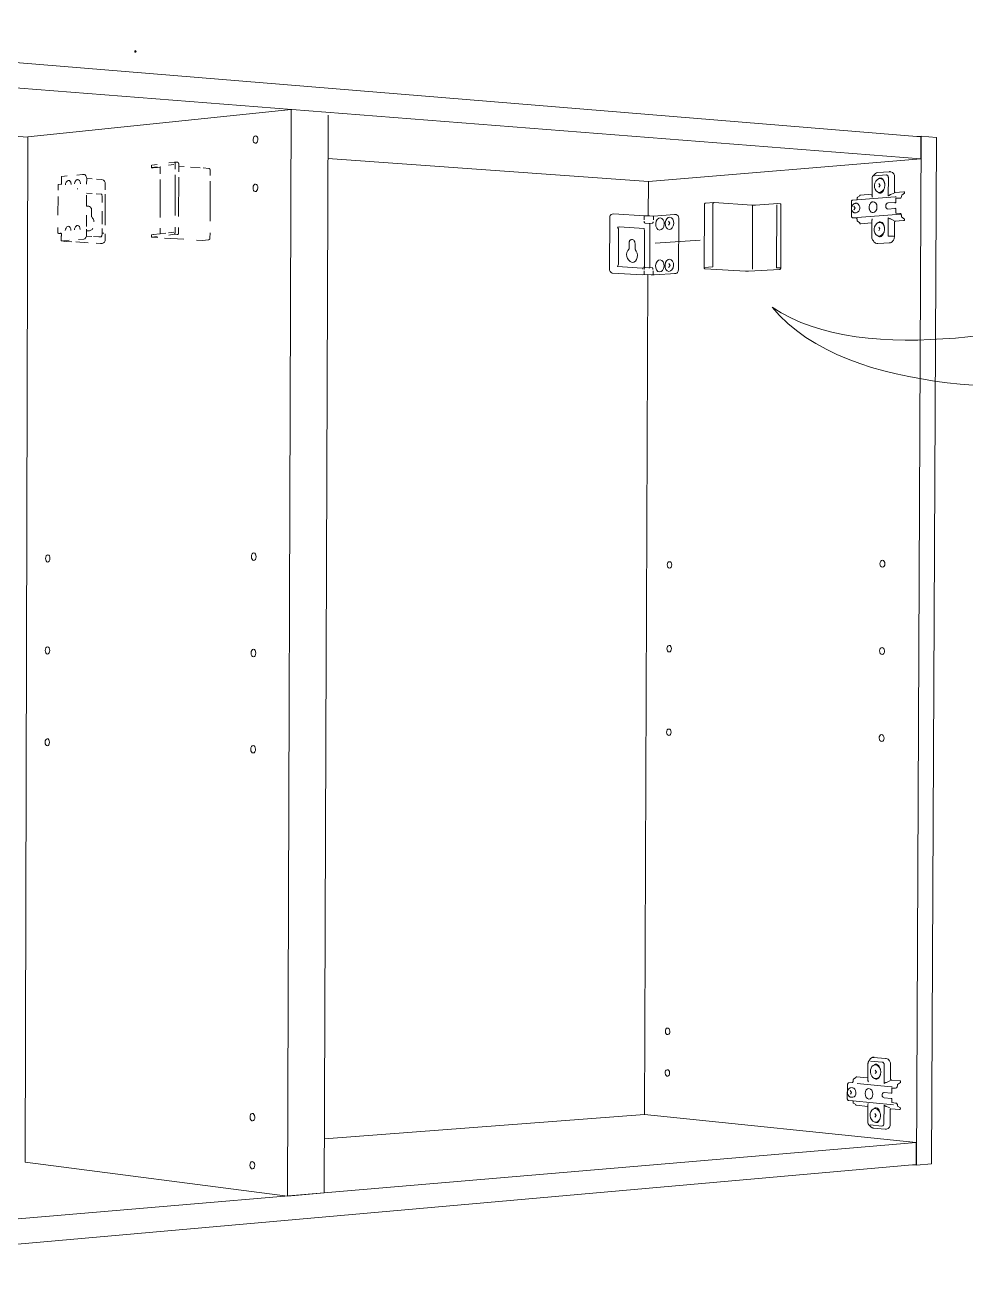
# Model space of a CAD drawing. Header units: metres. Extents: x -6.4 to 35.9, y -8.9 to 6.5.
# Drawn here: x 33.871 to 34.781, y -0.905 to 0.314 of the extents above; entities that cross this region are included whole.
import ezdxf

# ---------------------------------------------------------------- set-up
doc = ezdxf.new("R2010")
doc.units = ezdxf.units.M
doc.header["$MEASUREMENT"] = 0
doc.layers.add('PDF13_Geometry_Num_Penna__7_Num_Penna__7_Num_Penna__7_Num_Penna__7', color=7, linetype='Continuous', lineweight=18)

msp = doc.modelspace()

# ---------------------------------------------------------------- linework, layer by layer
at = {"layer": 'PDF13_Geometry_Num_Penna__7_Num_Penna__7_Num_Penna__7_Num_Penna__7', "color": 7, "linetype": 'Continuous', "lineweight": 18, "flags": 128}
for points in [[(33.4213, 0.3138), (34.7376, 0.2057)], [(33.4213, 0.2877), (34.7375, 0.1844)], [(33.8736, 0.2055), (33.4212, 0.2378)], [(33.8735, 0.2056), (34.1282, 0.2322), (34.1248, -0.8191)], [(34.1604, -0.8161), (34.1641, 0.2268)], [(33.8736, 0.2056), (33.8709, -0.7863)], [(34.7376, 0.2057), (34.7375, 0.1844), (34.474, 0.1626)], [(34.7335, -0.7893), (34.7381, 0.2064)], [(34.7528, 0.2052), (34.7381, 0.2064), (34.7337, 0.206)], [(34.7481, -0.788), (34.7528, 0.2052)], [(34.4738, 0.1294), (34.474, 0.1626), (34.1637, 0.1848)], [(33.9931, 0.1781), (33.9931, 0.176), (33.9932, 0.176), (33.9932, 0.176), (33.9934, 0.1761)], [(33.9931, 0.176), (33.9932, 0.1759), (33.9933, 0.1759), (33.9935, 0.1758), (33.9938, 0.1758), (33.9941, 0.1758), (33.9947, 0.1758)], [(33.9934, 0.1782), (33.9987, 0.179)], [(33.9934, 0.1761), (33.9987, 0.1768)], [(33.9947, 0.1758), (33.9945, 0.1758), (33.9944, 0.1758), (33.9944, 0.1759), (33.9945, 0.176), (33.9947, 0.176), (33.995, 0.176), (33.9954, 0.1761), (33.9958, 0.1761), (33.9963, 0.1761), (33.9969, 0.1761), (33.9974, 0.1761), (33.998, 0.1761), (33.9985, 0.1761), (33.999, 0.176), (34.0016, 0.1758)], [(34.002, 0.1768), (34.0018, 0.1768), (34.0016, 0.1767), (34.0016, 0.1767)], [(34.0016, 0.1753), (34.0016, 0.1767)], [(34.0016, 0.1698), (34.0016, 0.1753)], [(34.0096, 0.1784), (34.0149, 0.1791)], [(34.0099, 0.1806), (34.0153, 0.1813)], [(34.0159, 0.1746), (34.0159, 0.18), (34.0159, 0.1803), (34.0159, 0.1807), (34.0158, 0.1809), (34.0157, 0.1811), (34.0155, 0.1813), (34.0153, 0.1813)], [(34.0182, 0.1811), (34.0153, 0.1813), (34.0153, 0.1813), (34.0153, 0.1813)], [(34.0182, 0.1811), (34.0183, 0.1811), (34.0183, 0.1811), (34.0183, 0.1811), (34.0183, 0.1811), (34.0184, 0.1811), (34.0184, 0.1811), (34.0184, 0.1811), (34.0184, 0.1811), (34.0185, 0.1811), (34.0185, 0.1811), (34.0185, 0.181), (34.0185, 0.181), (34.0186, 0.181), (34.0186, 0.181), (34.0186, 0.181), (34.0186, 0.181), (34.0187, 0.181), (34.0187, 0.181), (34.0187, 0.181), (34.0187, 0.181), (34.0188, 0.181), (34.0188, 0.1809), (34.0188, 0.1809), (34.0188, 0.1809), (34.0188, 0.1809), (34.0189, 0.1809), (34.0189, 0.1809), (34.0189, 0.1809), (34.0189, 0.1809), (34.0189, 0.1808), (34.019, 0.1808), (34.019, 0.1808), (34.019, 0.1808), (34.019, 0.1808), (34.019, 0.1808), (34.019, 0.1808), (34.0191, 0.1807), (34.0191, 0.1807), (34.0191, 0.1807), (34.0191, 0.1807), (34.0192, 0.1806), (34.0192, 0.1806), (34.0192, 0.1806), (34.0192, 0.1806), (34.0192, 0.1805), (34.0192, 0.1805), (34.0193, 0.1805), (34.0193, 0.1805), (34.0193, 0.1805), (34.0193, 0.1804), (34.0193, 0.1804), (34.0193, 0.1804), (34.0193, 0.1804), (34.0193, 0.1803), (34.0193, 0.1803), (34.0194, 0.1803), (34.0194, 0.1803), (34.0194, 0.1802), (34.0194, 0.1802), (34.0194, 0.1802), (34.0194, 0.1802), (34.0194, 0.1802), (34.0194, 0.1801), (34.0194, 0.1801), (34.0194, 0.1801), (34.0194, 0.1801), (34.0194, 0.18), (34.0195, 0.18), (34.0195, 0.18), (34.0195, 0.1799), (34.0195, 0.1799), (34.0195, 0.1799), (34.0195, 0.1799), (34.0195, 0.1799), (34.0195, 0.1798), (34.0195, 0.1798), (34.0195, 0.1798), (34.0195, 0.1798), (34.0195, 0.1797), (34.0195, 0.1797), (34.0195, 0.1797), (34.0195, 0.1796)], [(34.0249, 0.177), (34.0195, 0.1774), (34.0195, 0.1796)], [(34.0195, 0.172), (34.0195, 0.1774)], [(34.031, 0.1765), (34.0401, 0.1758)], [(34.0432, 0.1756), (34.0486, 0.1752)], [(34.0486, 0.1752), (34.0486, 0.1752), (34.0486, 0.1752), (34.0486, 0.1752), (34.0486, 0.1752), (34.0487, 0.1752), (34.0487, 0.1752), (34.0487, 0.1752), (34.0488, 0.1752), (34.0488, 0.1752), (34.0488, 0.1752), (34.0488, 0.1752), (34.0488, 0.1752), (34.0489, 0.1752), (34.0489, 0.1752), (34.0489, 0.1752), (34.0489, 0.1752), (34.049, 0.1751), (34.049, 0.1751), (34.049, 0.1751), (34.049, 0.1751), (34.0491, 0.1751), (34.0491, 0.1751), (34.0491, 0.1751), (34.0491, 0.175), (34.0492, 0.175), (34.0492, 0.175), (34.0492, 0.175), (34.0492, 0.175), (34.0492, 0.175), (34.0493, 0.175), (34.0493, 0.1749), (34.0493, 0.1749), (34.0493, 0.1749), (34.0493, 0.1749), (34.0494, 0.1749), (34.0494, 0.1749), (34.0494, 0.1749), (34.0494, 0.1748), (34.0494, 0.1748), (34.0494, 0.1748), (34.0494, 0.1748), (34.0495, 0.1748), (34.0495, 0.1747), (34.0495, 0.1747), (34.0495, 0.1747), (34.0495, 0.1747), (34.0495, 0.1747), (34.0496, 0.1747), (34.0496, 0.1746), (34.0496, 0.1746), (34.0496, 0.1746), (34.0496, 0.1746), (34.0496, 0.1746), (34.0496, 0.1746), (34.0496, 0.1745), (34.0496, 0.1745), (34.0497, 0.1745), (34.0497, 0.1744), (34.0497, 0.1744), (34.0497, 0.1744), (34.0497, 0.1744), (34.0497, 0.1744), (34.0497, 0.1744), (34.0497, 0.1743), (34.0497, 0.1743), (34.0497, 0.1743), (34.0497, 0.1743), (34.0497, 0.1742), (34.0498, 0.1742), (34.0498, 0.1742), (34.0498, 0.1742), (34.0498, 0.1741), (34.0498, 0.1741), (34.0498, 0.1741), (34.0498, 0.174), (34.0498, 0.174), (34.0498, 0.174), (34.0498, 0.174), (34.0498, 0.1739), (34.0498, 0.1739), (34.0498, 0.1739), (34.0498, 0.1739), (34.0498, 0.1738), (34.0498, 0.1738)], [(34.0498, 0.1684), (34.0498, 0.1738)], [(34.7078, 0.172), (34.7077, 0.1721), (34.7076, 0.1721), (34.7074, 0.1721), (34.7074, 0.1721), (34.7072, 0.172), (34.7071, 0.172), (34.7071, 0.1719), (34.7071, 0.1717)], [(33.9027, 0.1595), (33.9027, 0.1595), (33.9028, 0.1595), (33.903, 0.1595), (33.9033, 0.1596)], [(33.9027, 0.154), (33.9027, 0.1595)], [(33.9033, 0.1596), (33.9054, 0.1598)], [(33.9054, 0.1597), (33.9056, 0.1598), (33.9058, 0.16), (33.906, 0.1602), (33.9061, 0.1605), (33.9062, 0.1609), (33.9062, 0.1612), (33.9062, 0.1619)], [(33.906, 0.1674), (33.906, 0.1632), (33.9061, 0.1631), (33.9061, 0.1629), (33.9061, 0.1628), (33.9062, 0.1625), (33.9062, 0.1623), (33.9062, 0.1619)], [(33.9116, 0.168), (33.9063, 0.1674)], [(33.9188, 0.1602), (33.9188, 0.1605), (33.9189, 0.1612), (33.9191, 0.1618), (33.9193, 0.1624), (33.9196, 0.1629), (33.92, 0.1634), (33.9203, 0.1638), (33.9207, 0.1641), (33.9211, 0.1643), (33.9216, 0.1644)], [(33.9209, 0.1688), (33.9263, 0.1693), (33.9264, 0.1693), (33.9265, 0.1693)], [(33.9215, 0.1642), (33.9227, 0.1641)], [(33.9282, 0.1692), (33.9265, 0.1693)], [(33.9304, 0.1599), (33.9305, 0.1653), (33.9305, 0.1653)], [(33.9359, 0.165), (33.9305, 0.1653)], [(34.0015, 0.1278), (34.0015, 0.1646)], [(34.0159, 0.1295), (34.0159, 0.169)], [(34.0194, 0.1288), (34.0195, 0.1666)], [(34.0498, 0.1241), (34.0498, 0.1629)], [(34.7062, 0.1664), (34.7061, 0.1668), (34.7061, 0.1672), (34.706, 0.1675), (34.7059, 0.1678), (34.7058, 0.168), (34.7056, 0.1683), (34.7054, 0.1684), (34.7053, 0.1686), (34.705, 0.1687), (34.7048, 0.1688), (34.7045, 0.1689), (34.7043, 0.1689), (34.6928, 0.168)], [(34.6971, 0.157), (34.6982, 0.1588), (34.6971, 0.1605)], [(34.702, 0.1625), (34.7021, 0.1624), (34.7022, 0.162), (34.7024, 0.1615), (34.7026, 0.161), (34.7027, 0.1605), (34.7028, 0.16), (34.7028, 0.1595), (34.7028, 0.1589), (34.7028, 0.1584), (34.7027, 0.1579), (34.7026, 0.1573), (34.7025, 0.1568), (34.7024, 0.1563), (34.7022, 0.1558), (34.702, 0.1553), (34.7017, 0.1549), (34.7015, 0.1544), (34.7015, 0.1544)], [(34.7061, 0.1485), (34.7062, 0.1664)], [(33.9026, 0.1299), (33.9027, 0.148)], [(33.9211, 0.1555), (33.922, 0.1555)], [(33.9358, 0.1509), (33.9304, 0.1512)], [(33.9304, 0.1439), (33.9304, 0.1493)], [(33.9454, 0.1477), (33.9454, 0.1483), (33.9453, 0.1488), (33.9452, 0.1494), (33.9451, 0.1499), (33.9448, 0.1503), (33.9395, 0.1507)], [(33.9454, 0.1477), (33.9454, 0.1423)], [(33.9483, 0.1204), (33.9484, 0.1503)], [(34.676, 0.1462), (34.676, 0.1456), (34.6759, 0.1454), (34.6759, 0.1451), (34.6758, 0.1449), (34.7127, 0.1478)], [(34.676, 0.1462), (34.676, 0.1465), (34.6761, 0.1468), (34.6762, 0.1471), (34.6763, 0.1472), (34.6765, 0.1474)], [(34.6787, 0.1491), (34.6787, 0.1487), (34.6765, 0.1474)], [(34.6904, 0.1503), (34.6789, 0.1494), (34.6788, 0.1493), (34.6788, 0.1492), (34.6787, 0.1491)], [(34.6902, 0.1487), (34.6903, 0.1488), (34.6903, 0.1489), (34.6904, 0.1491), (34.6904, 0.1491), (34.6904, 0.1492), (34.6904, 0.1492)], [(34.6904, 0.1502), (34.6904, 0.1492)], [(34.6904, 0.1492), (34.6904, 0.1489), (34.6904, 0.1486), (34.6905, 0.1484), (34.6906, 0.1481), (34.6907, 0.1477), (34.6908, 0.1474)], [(34.7016, 0.1547), (34.7015, 0.1543), (34.7014, 0.1539), (34.7012, 0.1536), (34.7011, 0.1532), (34.7009, 0.1529), (34.7007, 0.1526), (34.7004, 0.1524), (34.7002, 0.1521), (34.7, 0.1519), (34.6997, 0.1518), (34.6995, 0.1516), (34.6993, 0.1515), (34.6988, 0.1513), (34.6983, 0.1513), (34.6981, 0.1513), (34.6978, 0.1513), (34.6976, 0.1514), (34.6973, 0.1515), (34.697, 0.1516), (34.6968, 0.1518), (34.6965, 0.152), (34.6962, 0.1522)], [(34.6997, 0.1527), (34.6997, 0.1527), (34.6999, 0.1528), (34.7002, 0.153), (34.7003, 0.1531)], [(34.7083, 0.1498), (34.7082, 0.1498), (34.708, 0.1497), (34.7076, 0.1495), (34.7072, 0.1493), (34.7069, 0.1491), (34.7065, 0.1488), (34.7061, 0.1485)], [(34.7117, 0.1512), (34.7083, 0.1498)], [(34.7128, 0.1519), (34.7125, 0.1519), (34.7124, 0.1519), (34.7123, 0.1518), (34.7122, 0.1516)], [(34.7128, 0.1477), (34.7139, 0.1478)], [(34.714, 0.1465), (34.7139, 0.1465), (34.7137, 0.1463), (34.7136, 0.1462), (34.7136, 0.146)], [(34.7174, 0.1463), (34.7173, 0.1463), (34.7172, 0.1463), (34.714, 0.1465)], [(34.7212, 0.1526), (34.7219, 0.1525), (34.7219, 0.1511), (34.7191, 0.1494)], [(34.5283, 0.1402), (34.528, 0.0793)], [(34.5291, 0.1414), (34.5289, 0.1414), (34.5287, 0.1413), (34.5285, 0.1411), (34.5284, 0.1408), (34.5283, 0.1405), (34.5283, 0.1402)], [(34.5291, 0.1414), (34.5373, 0.1421), (34.5371, 0.142), (34.5369, 0.1419), (34.5367, 0.1417), (34.5366, 0.1414), (34.5365, 0.1411), (34.5365, 0.1408)], [(34.5365, 0.1408), (34.5362, 0.0798)], [(34.5375, 0.1421), (34.5741, 0.1396), (34.5743, 0.1395), (34.5745, 0.1394), (34.5747, 0.1392), (34.5748, 0.1389), (34.5749, 0.1387), (34.5749, 0.1383)], [(34.5741, 0.1396), (34.5743, 0.1396), (34.5746, 0.1395), (34.575, 0.1395), (34.5753, 0.1395), (34.5757, 0.1395), (34.576, 0.1395), (34.5764, 0.1395), (34.5768, 0.1395), (34.5771, 0.1396), (34.5774, 0.1396), (34.5776, 0.1396)], [(34.5749, 0.1383), (34.5747, 0.0777)], [(34.5993, 0.1412), (34.5992, 0.1412), (34.5992, 0.1412), (34.5992, 0.1412), (34.5991, 0.1412), (34.5991, 0.1412), (34.5991, 0.1412), (34.5991, 0.1412), (34.5776, 0.1396)], [(34.5982, 0.1399), (34.598, 0.079)], [(34.6015, 0.141), (34.5993, 0.1412)], [(34.6021, 0.0789), (34.6023, 0.1398), (34.6023, 0.1401), (34.6022, 0.1404), (34.6021, 0.1406), (34.6019, 0.1408), (34.6017, 0.1409), (34.6015, 0.141)], [(34.6758, 0.1449), (34.6717, 0.1446), (34.6714, 0.1445), (34.6711, 0.1444), (34.6709, 0.1442), (34.6707, 0.1439), (34.6705, 0.1435), (34.6705, 0.1431), (34.6704, 0.1427)], [(34.6717, 0.1275), (34.6714, 0.1275), (34.6711, 0.1277), (34.6709, 0.128), (34.6707, 0.1283), (34.6705, 0.1287), (34.6704, 0.1291), (34.6704, 0.1295), (34.6704, 0.1427)], [(34.6729, 0.135), (34.674, 0.1368), (34.6729, 0.1385)], [(34.6914, 0.1325), (34.6909, 0.1325), (34.6904, 0.1326), (34.6899, 0.1328), (34.6896, 0.1329), (34.6894, 0.1331), (34.689, 0.1335), (34.6886, 0.134), (34.6882, 0.1345), (34.688, 0.1351), (34.6878, 0.1357), (34.6877, 0.1362), (34.6876, 0.1368), (34.6876, 0.1374), (34.6877, 0.1381), (34.6877, 0.1387), (34.6879, 0.1392), (34.688, 0.1398), (34.6883, 0.1404), (34.6886, 0.141), (34.689, 0.1416), (34.6894, 0.142), (34.6896, 0.1422), (34.6899, 0.1424), (34.6902, 0.1425), (34.6904, 0.1427), (34.6909, 0.1429), (34.6914, 0.1429)], [(34.7058, 0.1418), (34.7126, 0.1423), (34.7126, 0.1421), (34.7127, 0.142), (34.7128, 0.1419), (34.7135, 0.1419)], [(34.7058, 0.1358), (34.7126, 0.1363), (34.7126, 0.1364), (34.7127, 0.1365), (34.7128, 0.1366)], [(34.7135, 0.1326), (34.7135, 0.1365), (34.7128, 0.1366)], [(34.7135, 0.1419), (34.7136, 0.1458)], [(33.9303, 0.119), (33.9304, 0.1244)], [(33.9304, 0.1244), (33.9304, 0.1299)], [(33.9454, 0.1339), (33.9453, 0.1213)], [(34.4407, 0.1311), (34.4698, 0.1292)], [(34.4718, 0.1293), (34.4703, 0.1292), (34.4702, 0.1292), (34.47, 0.1292), (34.4699, 0.1292), (34.4698, 0.1292)], [(34.4698, 0.1254), (34.4698, 0.1292)], [(34.47, 0.1241), (34.47, 0.1235), (34.47, 0.1231), (34.4701, 0.1228), (34.4703, 0.1226), (34.4705, 0.1224), (34.4707, 0.1222), (34.4709, 0.1222), (34.4746, 0.1219)], [(34.4718, 0.1293), (34.4722, 0.1293), (34.4726, 0.1293), (34.4731, 0.1294), (34.4736, 0.1294), (34.4741, 0.1294), (34.4746, 0.1293), (34.475, 0.1293), (34.4754, 0.1293), (34.4782, 0.1291)], [(34.4755, 0.1219), (34.4753, 0.1219), (34.475, 0.1219), (34.4748, 0.1219), (34.4746, 0.1219)], [(34.4777, 0.1221), (34.4755, 0.1219), (34.4755, 0.1185)], [(34.4786, 0.1234), (34.4785, 0.1231), (34.4785, 0.1228), (34.4783, 0.1225), (34.4781, 0.1223), (34.4779, 0.1222), (34.4777, 0.1221)], [(34.4782, 0.1291), (34.4784, 0.1291), (34.4786, 0.1291), (34.4788, 0.1291)], [(34.4788, 0.1291), (34.4993, 0.1307)], [(34.4788, 0.1253), (34.4788, 0.1291)], [(34.4935, 0.1241), (34.4948, 0.1223), (34.4933, 0.1204)], [(34.7182, 0.1308), (34.6717, 0.1275)], [(34.675, 0.1273), (34.6717, 0.1275)], [(34.6759, 0.1259), (34.6759, 0.1262), (34.6758, 0.1265), (34.6756, 0.1268), (34.6754, 0.127), (34.6752, 0.1272), (34.675, 0.1273)], [(34.6759, 0.1259), (34.6759, 0.1253), (34.6759, 0.125), (34.6759, 0.1247), (34.6761, 0.1244), (34.6762, 0.1242), (34.6764, 0.124), (34.6786, 0.1224)], [(34.6788, 0.1217), (34.6787, 0.1218), (34.6786, 0.1219), (34.6786, 0.1221), (34.6786, 0.1224)], [(34.6903, 0.1225), (34.6788, 0.1217)], [(34.6907, 0.1263), (34.6906, 0.1259), (34.6904, 0.1256), (34.6904, 0.1253), (34.6903, 0.125), (34.6903, 0.1247), (34.6903, 0.1244)], [(34.6903, 0.1225), (34.6903, 0.1244)], [(34.7059, 0.1095), (34.706, 0.1274)], [(34.706, 0.1274), (34.7064, 0.1272), (34.7068, 0.127), (34.7072, 0.1268), (34.7075, 0.1266), (34.7079, 0.1265), (34.7081, 0.1264), (34.7083, 0.1263)], [(34.7116, 0.1247), (34.7083, 0.1263)], [(34.7121, 0.1227), (34.712, 0.1094), (34.7113, 0.1095)], [(34.7124, 0.1241), (34.7122, 0.1242), (34.7122, 0.1243), (34.7121, 0.1245)], [(34.7121, 0.1227), (34.7121, 0.123), (34.7122, 0.1234), (34.7124, 0.1236), (34.7126, 0.1239), (34.7128, 0.124), (34.713, 0.1241), (34.7124, 0.1241)], [(34.721, 0.1247), (34.7124, 0.1241)], [(34.7139, 0.1319), (34.7138, 0.1319), (34.7136, 0.1321), (34.7135, 0.1323), (34.7135, 0.1326)], [(34.719, 0.1289), (34.719, 0.1294), (34.7189, 0.1299), (34.7187, 0.1303), (34.7185, 0.1308), (34.7182, 0.1311), (34.7179, 0.1314), (34.7175, 0.1316), (34.7172, 0.1317), (34.7139, 0.1319)], [(34.719, 0.1289), (34.719, 0.1283), (34.7218, 0.1262)], [(34.7218, 0.1262), (34.7218, 0.1247), (34.721, 0.1247)], [(33.9026, 0.1179), (33.9026, 0.1125), (33.9026, 0.1124), (33.9027, 0.1124), (33.9029, 0.1124), (33.9031, 0.1124)], [(33.9031, 0.1126), (33.9029, 0.1125), (33.9027, 0.1125), (33.9026, 0.1125), (33.9026, 0.1125)], [(33.9031, 0.1124), (33.9031, 0.1123), (33.906, 0.1122)], [(33.9059, 0.1124), (33.9049, 0.1124)], [(33.9061, 0.1107), (33.9061, 0.1104), (33.9061, 0.1101), (33.906, 0.1098), (33.9059, 0.1096), (33.9059, 0.1095), (33.9059, 0.1093)], [(33.906, 0.1122), (33.9061, 0.1119), (33.9061, 0.1117), (33.9061, 0.1114), (33.9061, 0.1107)], [(33.9187, 0.1158), (33.9187, 0.1161), (33.9188, 0.1168), (33.919, 0.1174), (33.9192, 0.118), (33.9195, 0.1185), (33.9199, 0.119), (33.9202, 0.1194), (33.9206, 0.1197), (33.921, 0.1199), (33.9214, 0.12)], [(33.9303, 0.1111), (33.9303, 0.1165)], [(33.9303, 0.115), (33.931, 0.1148), (33.9316, 0.1147)], [(33.9316, 0.1147), (33.9323, 0.1147), (33.933, 0.1148), (33.9337, 0.115), (33.9344, 0.1153), (33.935, 0.1157), (33.9356, 0.1162), (33.9361, 0.1167), (33.9363, 0.117)], [(33.9453, 0.1117), (33.9453, 0.1112), (33.9452, 0.1106), (33.9451, 0.1101), (33.9449, 0.1095), (33.9447, 0.1091)], [(33.9453, 0.1171), (33.9453, 0.1117)], [(33.9453, 0.1125), (33.9471, 0.1124)], [(33.9931, 0.1087), (33.9931, 0.1108), (33.9931, 0.1108), (33.9932, 0.1109), (33.9933, 0.1109)], [(33.9933, 0.1109), (33.9949, 0.1111)], [(33.995, 0.1114), (33.995, 0.1113), (33.9949, 0.1111), (33.9949, 0.1111), (34.0014, 0.1118)], [(34.0015, 0.1173), (34.0015, 0.1119), (34.0069, 0.1125)], [(34.0095, 0.1128), (34.0148, 0.1135)], [(34.0098, 0.1107), (34.0152, 0.1114)], [(34.0159, 0.1183), (34.0159, 0.1129), (34.0158, 0.1125), (34.0158, 0.1121), (34.0157, 0.1118), (34.0155, 0.1116), (34.0153, 0.1114), (34.0152, 0.1114)], [(34.0152, 0.1114), (34.0181, 0.1112)], [(34.0182, 0.1112), (34.0183, 0.1112), (34.0183, 0.1112), (34.0183, 0.1112), (34.0183, 0.1112), (34.0184, 0.1112), (34.0184, 0.1112), (34.0184, 0.1112), (34.0184, 0.1112), (34.0184, 0.1113), (34.0185, 0.1113), (34.0185, 0.1113), (34.0185, 0.1113), (34.0185, 0.1113), (34.0186, 0.1113), (34.0186, 0.1113), (34.0186, 0.1113), (34.0186, 0.1113), (34.0187, 0.1113), (34.0187, 0.1113), (34.0187, 0.1114), (34.0187, 0.1114), (34.0188, 0.1114), (34.0188, 0.1114), (34.0188, 0.1114), (34.0188, 0.1114), (34.0188, 0.1114), (34.0188, 0.1115), (34.0189, 0.1115), (34.0189, 0.1115), (34.0189, 0.1115), (34.0189, 0.1115), (34.019, 0.1115), (34.019, 0.1115), (34.019, 0.1115), (34.019, 0.1116), (34.019, 0.1116), (34.019, 0.1116), (34.019, 0.1116), (34.0191, 0.1116), (34.0191, 0.1117), (34.0191, 0.1117), (34.0191, 0.1117), (34.0191, 0.1117), (34.0191, 0.1117), (34.0191, 0.1117), (34.0192, 0.1118), (34.0192, 0.1118), (34.0192, 0.1118), (34.0192, 0.1118), (34.0192, 0.1118), (34.0192, 0.1119), (34.0192, 0.1119), (34.0193, 0.1119), (34.0193, 0.1119), (34.0193, 0.112), (34.0193, 0.112), (34.0193, 0.112), (34.0193, 0.1121), (34.0193, 0.1121), (34.0193, 0.1121), (34.0193, 0.1121), (34.0193, 0.1121), (34.0194, 0.1122), (34.0194, 0.1122), (34.0194, 0.1122), (34.0194, 0.1123), (34.0194, 0.1123), (34.0194, 0.1123), (34.0194, 0.1123), (34.0194, 0.1124), (34.0194, 0.1124), (34.0194, 0.1124), (34.0194, 0.1124), (34.0194, 0.1125), (34.0194, 0.1125), (34.0194, 0.1125), (34.0194, 0.1125), (34.0194, 0.1126), (34.0194, 0.1126), (34.0194, 0.118)], [(34.0486, 0.1062), (34.0486, 0.1062), (34.0486, 0.1062), (34.0486, 0.1062), (34.0487, 0.1062), (34.0487, 0.1063), (34.0487, 0.1063), (34.0487, 0.1063), (34.0488, 0.1063), (34.0488, 0.1063), (34.0488, 0.1063), (34.0488, 0.1063), (34.0489, 0.1063), (34.0489, 0.1063), (34.0489, 0.1063), (34.0489, 0.1064), (34.049, 0.1064), (34.049, 0.1064), (34.049, 0.1064), (34.0491, 0.1064), (34.0491, 0.1064), (34.0491, 0.1064), (34.0491, 0.1064), (34.0492, 0.1065), (34.0492, 0.1065), (34.0492, 0.1065), (34.0492, 0.1065), (34.0492, 0.1065), (34.0492, 0.1065), (34.0493, 0.1065), (34.0493, 0.1065), (34.0493, 0.1066), (34.0493, 0.1066), (34.0493, 0.1066), (34.0493, 0.1066), (34.0494, 0.1066), (34.0494, 0.1067), (34.0494, 0.1067), (34.0494, 0.1067), (34.0494, 0.1067), (34.0494, 0.1067), (34.0495, 0.1067), (34.0495, 0.1067), (34.0495, 0.1068), (34.0495, 0.1068), (34.0495, 0.1068), (34.0495, 0.1069), (34.0496, 0.1069), (34.0496, 0.1069), (34.0496, 0.1069), (34.0496, 0.1069), (34.0496, 0.107), (34.0496, 0.107), (34.0496, 0.107), (34.0496, 0.107), (34.0496, 0.107), (34.0496, 0.1071), (34.0496, 0.1071), (34.0497, 0.1071), (34.0497, 0.1071), (34.0497, 0.1071), (34.0497, 0.1072), (34.0497, 0.1072), (34.0497, 0.1072), (34.0497, 0.1072), (34.0497, 0.1073), (34.0497, 0.1073), (34.0497, 0.1073), (34.0497, 0.1073), (34.0497, 0.1074), (34.0497, 0.1074), (34.0497, 0.1074), (34.0497, 0.1075), (34.0497, 0.1075), (34.0497, 0.1075), (34.0497, 0.1075), (34.0497, 0.1076), (34.0497, 0.1076), (34.0497, 0.1076), (34.0498, 0.113)], [(34.445, 0.1167), (34.4441, 0.1184), (34.4458, 0.1187)], [(34.4441, 0.0804), (34.445, 0.0824), (34.445, 0.1167)], [(34.4702, 0.1145), (34.4701, 0.115), (34.4701, 0.1155), (34.47, 0.116), (34.4699, 0.1165), (34.4698, 0.1169), (34.4458, 0.1187)], [(34.4702, 0.1145), (34.4701, 0.0814)], [(34.4754, 0.1184), (34.4753, 0.079)], [(34.6795, 0.1217), (34.6788, 0.1217)], [(34.6969, 0.1149), (34.698, 0.1167), (34.6969, 0.1184)], [(34.6995, 0.1104), (34.6996, 0.1104), (34.6998, 0.1105), (34.7, 0.1107), (34.7002, 0.1109), (34.7002, 0.1109)], [(34.7018, 0.1202), (34.7018, 0.1201), (34.702, 0.1197), (34.7021, 0.1192), (34.7023, 0.1187), (34.7024, 0.1182), (34.7025, 0.1177), (34.7025, 0.1172), (34.7025, 0.1167), (34.7025, 0.1161), (34.7025, 0.1156), (34.7024, 0.1151), (34.7023, 0.1145), (34.7021, 0.114), (34.702, 0.1135), (34.7018, 0.1131), (34.7015, 0.1126), (34.7013, 0.1122), (34.7013, 0.1121)], [(33.9059, 0.1093), (33.9059, 0.1051)], [(33.9059, 0.1051), (33.9059, 0.1051), (33.9061, 0.1051), (33.9063, 0.105), (33.9066, 0.105), (33.9069, 0.105), (33.9083, 0.1049)], [(33.908, 0.1051), (33.9134, 0.1056)], [(33.9087, 0.1046), (33.9085, 0.1046), (33.9083, 0.1045), (33.9083, 0.1045)], [(33.9087, 0.1046), (33.9106, 0.1048), (33.9106, 0.1048), (33.9106, 0.1048), (33.9105, 0.1048)], [(33.9161, 0.1042), (33.9107, 0.1045)], [(33.9318, 0.1033), (33.92, 0.104)], [(33.9224, 0.1063), (33.9277, 0.1067)], [(33.9355, 0.1093), (33.9301, 0.1096)], [(33.9423, 0.1089), (33.937, 0.1092)], [(33.945, 0.1025), (33.9396, 0.1029)], [(33.9447, 0.1091), (33.9423, 0.1089)], [(33.9438, 0.1024), (33.945, 0.1025)], [(33.9441, 0.1024), (33.9454, 0.1025), (33.9452, 0.1025), (33.945, 0.1025)], [(33.994, 0.1085), (33.9937, 0.1086), (33.9934, 0.1086), (33.9932, 0.1086), (33.9931, 0.1086), (33.9931, 0.1087)], [(33.9933, 0.1087), (33.9987, 0.1094)], [(33.9994, 0.1082), (33.994, 0.1085)], [(34.0243, 0.1066), (34.0056, 0.1078)], [(34.0368, 0.1059), (34.0422, 0.1055), (34.0422, 0.1055), (34.0423, 0.1055)], [(34.0486, 0.1062), (34.0485, 0.1062), (34.0484, 0.1062), (34.0422, 0.1055)], [(34.0486, 0.1062), (34.0423, 0.1055)], [(34.4611, 0.0969), (34.4611, 0.1024)], [(34.4807, 0.1028), (34.5241, 0.1057)], [(34.712, 0.1094), (34.712, 0.1087), (34.7119, 0.1079), (34.7117, 0.1071), (34.7114, 0.1064), (34.7111, 0.1058), (34.7107, 0.1052), (34.7103, 0.1046), (34.7098, 0.1041), (34.7093, 0.1038), (34.7088, 0.1035), (34.7082, 0.1033), (34.7077, 0.1032), (34.6961, 0.1024)], [(34.7073, 0.1096), (34.707, 0.1096), (34.7067, 0.1096), (34.7064, 0.1096), (34.7061, 0.1095), (34.7059, 0.1095)], [(34.707, 0.1032), (34.7077, 0.1032)], [(34.7106, 0.1095), (34.7073, 0.1096)], [(34.7113, 0.1095), (34.7112, 0.1095), (34.711, 0.1095), (34.7108, 0.1095)], [(34.4681, 0.0788), (34.4441, 0.0804)], [(34.4697, 0.079), (34.4681, 0.0788)], [(34.4701, 0.0814), (34.4701, 0.0809), (34.4701, 0.0804), (34.47, 0.0799), (34.4699, 0.0794), (34.4697, 0.079)], [(34.4703, 0.0791), (34.4701, 0.0789), (34.47, 0.0786), (34.4699, 0.0783), (34.4698, 0.078), (34.4698, 0.0774)], [(34.4698, 0.0761), (34.4698, 0.0723)], [(34.4703, 0.0791), (34.4705, 0.0792), (34.4708, 0.0792)], [(34.4708, 0.0792), (34.4744, 0.079), (34.4746, 0.079), (34.4749, 0.079), (34.4751, 0.079), (34.4753, 0.079)], [(34.4779, 0.079), (34.4777, 0.0791), (34.4775, 0.0792), (34.4753, 0.079)], [(34.4779, 0.079), (34.4781, 0.0788), (34.4783, 0.0786), (34.4784, 0.0783), (34.4784, 0.0779)], [(34.4784, 0.0773), (34.4784, 0.0779)], [(34.4786, 0.0761), (34.4786, 0.0723)], [(34.5004, 0.0735), (34.4797, 0.0722)], [(34.4937, 0.0831), (34.495, 0.0813), (34.4935, 0.0794)], [(34.4991, 0.0736), (34.5004, 0.0735)], [(34.5362, 0.0798), (34.528, 0.0793)], [(34.528, 0.0793), (34.528, 0.0789), (34.5281, 0.0786), (34.5283, 0.0783), (34.5285, 0.0781), (34.5287, 0.078), (34.5289, 0.0779), (34.5681, 0.0757)], [(34.5681, 0.0757), (34.5685, 0.0757), (34.5689, 0.0756), (34.5693, 0.0756), (34.5697, 0.0756), (34.5701, 0.0757), (34.5705, 0.0757), (34.5709, 0.0757)], [(34.5709, 0.0757), (34.6011, 0.0775)], [(34.598, 0.079), (34.5982, 0.079), (34.5986, 0.079), (34.5989, 0.079), (34.5992, 0.079), (34.5996, 0.079), (34.5998, 0.079)], [(34.6011, 0.0775), (34.6014, 0.0776), (34.6016, 0.0777), (34.6018, 0.0779), (34.6019, 0.0782), (34.602, 0.0785), (34.6021, 0.0789), (34.5998, 0.079)], [(34.4736, 0.0724), (34.4703, -0.7401)], [(34.7022, -0.6923), (34.7022, -0.6919), (34.7021, -0.6916), (34.7021, -0.6913), (34.7019, -0.6909), (34.7018, -0.6907), (34.7016, -0.6904), (34.7015, -0.6902), (34.7013, -0.69), (34.7011, -0.6898), (34.7008, -0.6897), (34.7006, -0.6896), (34.7003, -0.6895), (34.6888, -0.6885)], [(34.6907, -0.6851), (34.691, -0.685), (34.6913, -0.6849)], [(34.692, -0.6849), (34.6913, -0.6849), (34.6916, -0.6849), (34.6919, -0.685), (34.7033, -0.686)], [(34.6919, -0.685), (34.6925, -0.6849)], [(34.692, -0.6849), (34.6923, -0.6849), (34.6925, -0.6849)], [(34.6974, -0.6945), (34.6974, -0.6945), (34.6977, -0.6949), (34.6979, -0.6954), (34.6982, -0.6958), (34.6983, -0.6963), (34.6985, -0.6968), (34.6986, -0.6973), (34.6987, -0.6978), (34.6988, -0.6984), (34.6988, -0.6989), (34.6988, -0.6994), (34.6988, -0.7), (34.6987, -0.7005), (34.6987, -0.701), (34.6985, -0.7015), (34.6984, -0.702), (34.6982, -0.7025), (34.6982, -0.7025)], [(34.7021, -0.7101), (34.7022, -0.6923)], [(34.6721, -0.7073), (34.6721, -0.707), (34.6722, -0.7067), (34.6723, -0.7065), (34.6725, -0.7063), (34.6726, -0.7061)], [(34.6748, -0.7041), (34.6748, -0.7045), (34.6726, -0.7061)], [(34.6751, -0.7038), (34.675, -0.7039), (34.6749, -0.704), (34.6748, -0.7041)], [(34.6758, -0.7037), (34.6751, -0.7038)], [(34.6751, -0.7038), (34.6865, -0.7048), (34.6864, -0.7049), (34.6863, -0.705), (34.6863, -0.7052)], [(34.6865, -0.7047), (34.6865, -0.7067)], [(34.6865, -0.7067), (34.6865, -0.707), (34.6865, -0.7073), (34.6866, -0.7076), (34.6866, -0.708), (34.6868, -0.7083), (34.6869, -0.7087)], [(34.6934, -0.7007), (34.6946, -0.6991), (34.6933, -0.6972)], [(34.7092, -0.7068), (34.7085, -0.7069)], [(34.6677, -0.7266), (34.6674, -0.7265), (34.6672, -0.7264), (34.6669, -0.7262), (34.6667, -0.7259), (34.6666, -0.7255), (34.6665, -0.7251), (34.6665, -0.7248), (34.6666, -0.7116)], [(34.6679, -0.7096), (34.6676, -0.7096), (34.6673, -0.7098), (34.6671, -0.71), (34.6669, -0.7104), (34.6667, -0.7108), (34.6666, -0.7112), (34.6666, -0.7116)], [(34.6719, -0.7235), (34.6704, -0.7236), (34.6701, -0.7235), (34.6697, -0.7234), (34.6694, -0.7233), (34.669, -0.7232), (34.6687, -0.7229), (34.6684, -0.7227), (34.6681, -0.7224), (34.6678, -0.7221), (34.6675, -0.7217), (34.6673, -0.7213), (34.6671, -0.7208), (34.6669, -0.7204), (34.6668, -0.7199), (34.6668, -0.7194), (34.6667, -0.7189), (34.6667, -0.7184), (34.6668, -0.7179), (34.6669, -0.7174), (34.667, -0.7169), (34.6672, -0.7165), (34.6674, -0.7161), (34.6677, -0.7157), (34.668, -0.7153), (34.6683, -0.715), (34.6687, -0.7148), (34.6691, -0.7146), (34.6694, -0.7145), (34.6697, -0.7144), (34.6715, -0.7142)], [(34.6721, -0.7073), (34.6721, -0.7079), (34.672, -0.7083), (34.6719, -0.7086), (34.6718, -0.7089), (34.6716, -0.7091), (34.6714, -0.7093), (34.6711, -0.7093), (34.6679, -0.7096)], [(34.6695, -0.7206), (34.6707, -0.719), (34.6694, -0.7171)], [(34.6761, -0.7102), (34.7088, -0.7133)], [(34.7044, -0.7091), (34.7042, -0.7091), (34.704, -0.7092), (34.7036, -0.7093), (34.7033, -0.7095), (34.7029, -0.7097), (34.7025, -0.7099), (34.7021, -0.7101)], [(34.7077, -0.7075), (34.7044, -0.7091)], [(34.7083, -0.7072), (34.7083, -0.7071), (34.7083, -0.707), (34.7084, -0.7069), (34.7085, -0.7069), (34.7172, -0.7077)], [(34.71, -0.7135), (34.7088, -0.7134)], [(34.7095, -0.7195), (34.7096, -0.7155)], [(34.71, -0.7148), (34.7098, -0.7149), (34.7097, -0.715), (34.7096, -0.7153), (34.7096, -0.7155)], [(34.7132, -0.7146), (34.71, -0.7148)], [(34.7179, -0.7076), (34.7178, -0.7091), (34.7151, -0.7112)], [(34.7179, -0.7076), (34.7172, -0.7077)], [(34.6719, -0.727), (34.6677, -0.7266)], [(34.7112, -0.7309), (34.6719, -0.727)], [(34.672, -0.7276), (34.672, -0.7273), (34.6719, -0.727)], [(34.672, -0.7276), (34.672, -0.7282), (34.672, -0.7285), (34.6721, -0.7288), (34.6722, -0.729), (34.6723, -0.7292), (34.6725, -0.7293), (34.6747, -0.7307)], [(34.6749, -0.7313), (34.6748, -0.7313), (34.6747, -0.7311), (34.6747, -0.731), (34.6747, -0.7307)], [(34.6868, -0.7296), (34.6866, -0.73), (34.6865, -0.7304), (34.6864, -0.7306), (34.6864, -0.7309), (34.6864, -0.7312), (34.6864, -0.7315)], [(34.7088, -0.7195), (34.7088, -0.7195), (34.7095, -0.7195)], [(34.7132, -0.7291), (34.7095, -0.7287), (34.7095, -0.7248), (34.7088, -0.7248)], [(34.7095, -0.7287), (34.7134, -0.7291)], [(34.715, -0.7316), (34.715, -0.7311), (34.7149, -0.7307), (34.7147, -0.7303), (34.7145, -0.7299), (34.7143, -0.7296), (34.714, -0.7293), (34.7137, -0.7292), (34.7134, -0.7291)], [(34.1606, -0.7639), (34.4703, -0.7401)], [(34.4703, -0.7401), (34.7331, -0.7674)], [(34.6863, -0.7324), (34.6749, -0.7313)], [(34.6863, -0.7324), (34.6864, -0.7324), (34.6864, -0.7315)], [(34.6931, -0.7427), (34.6943, -0.7411), (34.693, -0.7392)], [(34.6963, -0.7356), (34.6962, -0.7356), (34.6961, -0.7354), (34.6959, -0.7353), (34.6957, -0.7352), (34.6956, -0.7351), (34.6955, -0.7351)], [(34.6971, -0.7366), (34.6974, -0.737), (34.6977, -0.7375), (34.6979, -0.7379), (34.6981, -0.7384), (34.6982, -0.7389), (34.6984, -0.7394), (34.6985, -0.7399), (34.6986, -0.7405), (34.6986, -0.741), (34.6986, -0.7416), (34.6986, -0.7421), (34.6985, -0.7426), (34.6984, -0.7431), (34.6983, -0.7436), (34.6982, -0.7441), (34.698, -0.7446), (34.6979, -0.7446)], [(34.7081, -0.7357), (34.7081, -0.7355), (34.7082, -0.7352), (34.7083, -0.7349), (34.7085, -0.7347), (34.7087, -0.7346), (34.7083, -0.7346)], [(34.717, -0.7354), (34.7087, -0.7346)], [(34.715, -0.7316), (34.715, -0.7322), (34.7178, -0.7339)], [(34.7178, -0.7339), (34.7177, -0.7354), (34.717, -0.7354)], [(34.7331, -0.7674), (33.4195, -0.879)], [(34.733, -0.7886), (34.7331, -0.7674)], [(34.733, -0.7886), (33.4194, -0.905)], [(34.1248, -0.8191), (33.8709, -0.7863)], [(34.7296, -0.7889), (34.7335, -0.7893)], [(34.7335, -0.7893), (34.7481, -0.788)], [(34.1248, -0.8191), (34.1604, -0.8161)]]:
    msp.add_lwpolyline(points, dxfattribs=at)
for points in [[(33.977, 0.2885), (33.977, 0.2888), (33.9772, 0.289), (33.9774, 0.2891), (33.9776, 0.2892), (33.9778, 0.2891), (33.978, 0.2889), (33.9781, 0.2887), (33.9782, 0.2884), (33.9781, 0.2881), (33.978, 0.2879), (33.9778, 0.2877), (33.9776, 0.2877), (33.9774, 0.2878), (33.9771, 0.288), (33.977, 0.2882)], [(33.9931, 0.1781), (33.9932, 0.1781), (33.9932, 0.1782)], [(34.0015, 0.1753), (34.0016, 0.1753)], [(34.0015, 0.1751), (34.0015, 0.1752)], [(33.9063, 0.1674), (33.9062, 0.1674), (33.9061, 0.1674)], [(34.7124, 0.1519), (34.7124, 0.1519), (34.7124, 0.1519)], [(34.5373, 0.1421), (34.5373, 0.1421), (34.5373, 0.1421), (34.5373, 0.1421), (34.5374, 0.1421), (34.5374, 0.1421), (34.5374, 0.1421), (34.5374, 0.1421)], [(34.7136, 0.146), (34.7136, 0.1459)], [(34.4993, 0.1307), (34.4994, 0.1307)], [(34.6901, 0.1229), (34.6901, 0.1229), (34.6901, 0.1229), (34.6902, 0.1229), (34.6902, 0.1229), (34.6902, 0.1229)], [(34.6903, 0.1244), (34.6903, 0.1244), (34.6903, 0.1244), (34.6902, 0.1245), (34.6902, 0.1245)], [(34.0181, 0.1112), (34.0182, 0.1112)], [(33.9082, 0.1051), (33.9081, 0.1051), (33.908, 0.1051)], [(33.9106, 0.1045), (33.9105, 0.1045), (33.9106, 0.1045)], [(33.9931, 0.1087), (33.9931, 0.1087), (33.9932, 0.1087)], [(34.6957, 0.1024), (34.695, 0.1025), (34.6952, 0.1025)], [(34.6957, 0.1024), (34.6959, 0.1024), (34.6961, 0.1024)], [(34.468, 0.0779), (34.4681, 0.0779), (34.4682, 0.0779)], [(34.6916, -0.6851), (34.6917, -0.685)], [(34.6864, -0.7069), (34.6864, -0.7068), (34.6865, -0.7068), (34.6865, -0.7068), (34.6865, -0.7067)], [(34.7083, -0.7346), (34.7083, -0.7346), (34.7083, -0.7346), (34.7083, -0.7346), (34.7083, -0.7345), (34.7082, -0.7344)]]:
    msp.add_lwpolyline(points, close=True, dxfattribs=at)
for points in [[(34.6904, 0.1502), (34.6904, 0.1652, -0.236472), (34.6922, 0.1688), (34.6925, 0.1689, -0.223399), (34.6957, 0.1711), (34.7072, 0.172)], [(34.7212, 0.1526), (34.7128, 0.1519), (34.7126, 0.1521), (34.7124, 0.1523), (34.7123, 0.1525), (34.7122, 0.1528), (34.7122, 0.1531), (34.7123, 0.1664, 0.376138), (34.7085, 0.172), (34.7078, 0.172)], [(33.9484, 0.1546), (33.9484, 0.16, 0.395547), (33.9452, 0.1643), (33.9398, 0.1647)], [(34.6968, 0.1651), (34.6971, 0.1653), (34.6974, 0.1655), (34.6976, 0.1656), (34.6979, 0.1657), (34.6982, 0.1658), (34.6985, 0.1659, -0.35584), (34.7016, 0.1632)], [(33.9376, 0.1238), (33.9375, 0.1241), (33.9373, 0.1249), (33.937, 0.1258), (33.9366, 0.1265), (33.9362, 0.1272), (33.9357, 0.1279), (33.9351, 0.1284), (33.9351, 0.1345, 0.54497), (33.9307, 0.1386), (33.9305, 0.1385), (33.9304, 0.1385), (33.9304, 0.1439)], [(34.4797, 0.0722), (34.4793, 0.0722), (34.4788, 0.0722), (34.4784, 0.0722), (34.4779, 0.0722), (34.4774, 0.0722), (34.477, 0.0722), (34.4766, 0.0722), (34.4734, 0.0724), (34.4685, 0.0722), (34.4391, 0.0739, -0.351717), (34.4364, 0.0779), (34.4366, 0.1274, -0.391503), (34.4391, 0.131), (34.4404, 0.1311), (34.4405, 0.1311), (34.4407, 0.1311)], [(34.4996, 0.1307), (34.5009, 0.1306, -0.357916), (34.5033, 0.127), (34.5031, 0.0775)], [(34.6903, 0.1225), (34.6902, 0.1084, 0.206478), (34.6915, 0.1053), (34.6917, 0.1052, 0.289184), (34.695, 0.1025)], [(34.6966, 0.1228), (34.6969, 0.123), (34.6972, 0.1232), (34.6974, 0.1233), (34.6977, 0.1234), (34.698, 0.1235), (34.6983, 0.1235, -0.364385), (34.7014, 0.1208)], [(33.9454, 0.1025, 0.375851), (33.9483, 0.1065), (33.9483, 0.1119)], [(34.4572, 0.1063), (34.4568, 0.106), (34.4564, 0.1058), (34.4561, 0.1054), (34.4558, 0.105), (34.4556, 0.1045), (34.4554, 0.104), (34.4553, 0.1034), (34.4553, 0.1028), (34.4553, 0.0973, 0.578673), (34.4583, 0.0843)], [(34.6865, -0.7047), (34.6865, -0.6908), (34.6866, -0.6904), (34.6866, -0.69), (34.6867, -0.6896), (34.6869, -0.6892), (34.687, -0.6888), (34.6872, -0.6885), (34.6875, -0.6881), (34.6878, -0.6878), (34.688, -0.6876, -0.189305), (34.6903, -0.6852)], [(34.6924, -0.6924), (34.6928, -0.6921), (34.6932, -0.6919), (34.6935, -0.6918), (34.6938, -0.6916), (34.6942, -0.6916), (34.6946, -0.6916, -0.308061), (34.6977, -0.6949)], [(34.7092, -0.7068), (34.7089, -0.7068), (34.7087, -0.7066), (34.7085, -0.7064), (34.7084, -0.7061), (34.7083, -0.7058), (34.7083, -0.7054), (34.7083, -0.6922, 0.372163), (34.704, -0.6859), (34.7033, -0.686)], [(34.7088, -0.7248), (34.7021, -0.7242, -0.679775), (34.7019, -0.7189), (34.7019, -0.7189), (34.702, -0.7189), (34.702, -0.7189), (34.702, -0.7189), (34.7021, -0.7189), (34.7022, -0.7189), (34.7088, -0.7195)], [(34.6885, -0.7502), (34.7, -0.7514, 0.424159), (34.7019, -0.749), (34.702, -0.7311), (34.7024, -0.7314), (34.7028, -0.7317), (34.7032, -0.7319), (34.7036, -0.7321), (34.7039, -0.7323), (34.7041, -0.7324), (34.7043, -0.7324), (34.7076, -0.7339)], [(34.6864, -0.7324), (34.6863, -0.7473, 0.247669), (34.6881, -0.751), (34.6884, -0.7512), (34.6884, -0.7512), (34.6886, -0.7516), (34.6889, -0.7519), (34.6893, -0.7523), (34.6897, -0.7526), (34.6901, -0.7529), (34.6904, -0.753), (34.6908, -0.7531), (34.6911, -0.7532), (34.6915, -0.7533), (34.703, -0.7545), (34.7031, -0.7545), (34.7032, -0.7545), (34.7033, -0.7545), (34.7035, -0.7545), (34.7036, -0.7545), (34.7043, -0.7544, 0.391234), (34.708, -0.7489), (34.7081, -0.7357)], [(34.6923, -0.7346), (34.6926, -0.7342), (34.6929, -0.734), (34.6933, -0.7339), (34.6936, -0.7338), (34.694, -0.7337), (34.6944, -0.7337, -0.32056), (34.6975, -0.7372)]]:
    msp.add_lwpolyline(points, format="xyb", dxfattribs=at)
msp.add_lwpolyline([(34.675, 0.1321), (34.6736, 0.1322), (34.6732, 0.1323), (34.6729, 0.1324), (34.6726, 0.1326), (34.6722, 0.1328), (34.6719, 0.1331), (34.6717, 0.1334), (34.6714, 0.1337), (34.6712, 0.134), (34.671, 0.1345), (34.6708, 0.1349), (34.6707, 0.1354), (34.6706, 0.1359), (34.6706, 0.1364), (34.6706, 0.1369), (34.6706, 0.1374), (34.6708, 0.1379), (34.6709, 0.1384), (34.6711, 0.1388), (34.6713, 0.1393), (34.6715, 0.1397), (34.6718, 0.1401), (34.6721, 0.1404), (34.6725, 0.1407), (34.6728, 0.141), (34.6733, 0.1411), (34.6737, 0.1413), (34.674, 0.1413), (34.6743, 0.1414), (34.6758, 0.1414, -0.718127)], format="xyb", close=True, dxfattribs=at)
at = {"layer": 'PDF13_Geometry_Num_Penna__7_Num_Penna__7_Num_Penna__7_Num_Penna__7', "color": 7, "linetype": 'Continuous', "lineweight": 18}
for centre, radius, start, end in [((33.9143, 0.1595), 0.0044, 112.0979, 181.7872), ((33.9142, 0.1151), 0.00443, 112.4293, 181.827), ((34.6947, -0.7031), 0.00293, 227.3576, 352.751), ((34.6945, -0.7451), 0.00297, 229.6061, 353.0728)]:
    msp.add_arc(centre, radius, start, end, dxfattribs=at)
for centre, major_axis, ratio in [((34.0938, 0.2031), (0.00024, 0.00364), 0.636876), ((34.0937, 0.1564), (0.00025, 0.00364), 0.63685), ((34.4852, 0.1215), (0.00039, 0.00591), 0.694953), ((34.4944, 0.1221), (0.00046, 0.00593), 0.692751), ((34.485, 0.0809), (0.00039, 0.00591), 0.694953), ((34.4942, 0.0815), (0.00042, 0.00593), 0.691399), ((33.8928, -0.2022), (0.00007, 0.00348), 0.612691), ((34.0921, -0.2005), (0.00005, 0.00365), 0.635301), ((34.4944, -0.2085), (0.00003, 0.00318), 0.691615), ((34.7005, -0.2073), (0.00006, 0.0033), 0.725626), ((33.8925, -0.2912), (0.00002, 0.00348), 0.611731), ((34.0918, -0.2937), (0, 0.00364), 0.63759), ((34.4941, -0.2895), (-0.00002, 0.00316), 0.694521), ((34.7001, -0.2917), (-0.00003, 0.00331), 0.724971), ((33.8923, -0.3801), (-0.00005, 0.00347), 0.613173), ((34.4938, -0.3704), (-0.00005, 0.00317), 0.692985), ((34.6997, -0.376), (-0.00008, 0.0033), 0.723498), ((34.0915, -0.3868), (-0.00005, 0.00363), 0.641204), ((34.4926, -0.6597), (-0.00022, 0.00316), 0.691986), ((34.4924, -0.7001), (-0.00026, 0.00316), 0.690415), ((34.0908, -0.7428), (-0.00025, 0.00363), 0.635056), ((34.0907, -0.7893), (-0.00026, 0.00363), 0.635028)]:
    msp.add_ellipse(centre, major_axis=major_axis, ratio=ratio, dxfattribs=at)
for centre, major_axis, ratio, start_param, end_param in [((33.9133, 0.1604), (-0.00072, 0.00314), 0.623106, 4.295732, 6.253029), ((33.9148, 0.1469), (0.0077, 0.0173), 0.330682, 5.737093, 6.428644), ((33.9285, 0.166), (-0.00045, 0.00325), 0.579127, 4.432403, 6.238472), ((34.6979, 0.1589), (0.00098, 0.00687), 0.733694, 1.665267, 4.103209), ((34.6978, 0.1587), (0.0007, 0.00659), 0.753444, 5.402683, 7.882481), ((34.6739, 0.2158), (-0.0442, 0.0693), 0.135914, 3.07926, 3.356605), ((34.6914, 0.1377), (0.00044, 0.00524), 0.722829, 3.251579, 6.389713), ((34.7059, 0.1388), (0.00026, 0.00299), 0.72848, 0.125942, 3.234574), ((34.6975, 0.1165), (0.00073, 0.00643), 0.767463, 5.401706, 7.915198), ((33.9132, 0.1162), (-0.00088, 0.00297), 0.623547, 4.181091, 6.185735), ((33.9212, 0.115), (0.00057, 0.00501), 0.593953, 4.977783, 6.390384), ((33.9286, 0.1094), (0.00113, 0.00263), 0.522915, 3.355788, 5.604839), ((34.6975, 0.1164), (0.00062, 0.00665), 0.753495, 1.593592, 4.092069), ((34.6983, 0.1137), (0.00038, 0.00467), 0.714641, 2.569063, 4.514315), ((34.4582, 0.1026), (-0.00036, 0.00379), 0.754171, 4.58334, 6.518917), ((34.4582, 0.0912), (-0.00059, 0.00695), 0.752337, 3.061007, 5.593276), ((34.4986, 0.0809), (-0.00234, 0.00734), 0.532255, 3.018216, 4.062197), ((34.6938, -0.6988), (-0.00067, 0.00654), 0.758606, 5.355807, 7.837832), ((34.6938, -0.6992), (-0.00077, 0.00628), 0.77954, 1.488565, 4.057389), ((34.6716, -0.7189), (-0.00036, 0.0046), 0.704311, 3.133955, 6.186304), ((34.6875, -0.7202), (-0.00054, 0.00522), 0.728015, 6.150262, 9.268181), ((34.6874, -0.7202), (-0.00055, 0.00522), 0.725516, 3.002212, 6.125738), ((34.7137, -0.7123), (0.00061, 0.00226), 0.577854, 3.249698, 5.371695), ((34.6936, -0.7411), (-0.00075, 0.00664), 0.749663, 5.358625, 7.822276), ((34.6936, -0.7412), (-0.00077, 0.0064), 0.769345, 1.514099, 4.054351)]:
    msp.add_ellipse(centre, major_axis=major_axis, ratio=ratio, start_param=start_param, end_param=end_param, dxfattribs=at)
for points in [[(34.9307, 0.042), (34.8639, 0.0226), (34.6843, -0.0207), (34.5937, 0.0409)], [(34.5937, 0.0409), (34.6671, -0.0487), (34.8588, -0.0399), (34.9343, -0.0326)]]:
    msp.add_open_spline(points, degree=3, dxfattribs=at)

doc.saveas('drawing.dxf')
